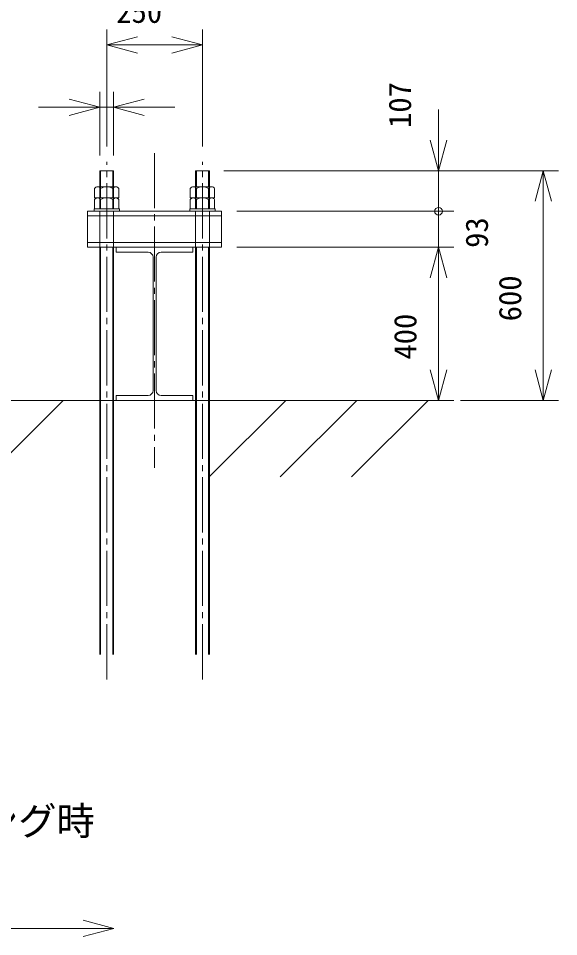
# Model space of a CAD drawing. Units: millimetres, scale not verified, with parts at other scales. Extents: x -26129 to 8851, y -24624 to 27521.
# Drawn here: x -14362 to -7309, y -17468 to -5475 of the extents above; entities that cross this region are included whole.
import ezdxf
from ezdxf.enums import TextEntityAlignment as Align

# ---------------------------------------------------------------- set-up
doc = ezdxf.new("R2010")
doc.units = ezdxf.units.MM
doc.header["$LTSCALE"] = 80
doc.linetypes.add('CHAIN2', pattern=[12, 9, -1, 1, -1])
for name, color, linetype, lineweight in [('0-4_05 寸法', 7, 'Continuous', 18), ('0-5_10 当社外形線', 3, 'Continuous', 18), ('0-6_12 当社中心線', 3, 'CHAIN2', 18), ('0-8_20 躯体・土木、外形線', 1, 'Continuous', 18), ('0-9_32 関連中心線', 6, 'CHAIN2', 18), ('0-A_30 関連外形線', 6, 'Continuous', 18)]:
    doc.layers.add(name, color=color, linetype=linetype, lineweight=lineweight)
doc.styles.add('ＭＳ ゴシック', font='')
doc.styles.get('ＭＳ ゴシック').set_extended_font_data('MS Gothic')

msp = doc.modelspace()

# ---------------------------------------------------------------- linework, layer by layer
at = {"layer": '0-4_05 寸法'}
for p, q in [((-13208.55, -7147.61), (-13208.55, -5622.05)), ((-11958.55, -7147.61), (-11958.55, -5622.05)), ((-13208.55, -5822.05), (-12808.55, -5822.05)), ((-12808.55, -5822.05), (-12358.55, -5822.05)), ((-11958.55, -5822.05), (-12358.55, -5822.05)), ((-13298.55, -7264.43), (-13298.55, -6436.18)), ((-13118.55, -7264.43), (-13118.55, -6436.18)), ((-13698.55, -6636.18), (-14098.55, -6636.18)), ((-13298.55, -6636.18), (-13698.55, -6636.18)), ((-13298.55, -6636.18), (-13118.55, -6636.18)), ((-13118.55, -6636.18), (-12718.55, -6636.18)), ((-12718.55, -6636.18), (-12318.55, -6636.18)), ((-8877.27, -7064.43), (-8877.27, -6664.43)), ((-8877.27, -7464.43), (-8877.27, -7064.43)), ((-11679.38, -7464.43), (-8677.27, -7464.43)), ((-11668.55, -7464.43), (-7309.33, -7464.43)), ((-8877.27, -7994.43), (-8877.27, -7464.43)), ((-7509.33, -7464.43), (-7509.33, -7864.43)), ((-8877.27, -7994.43), (-8877.27, -7594.43)), ((-7509.33, -10064.43), (-7509.33, -7864.43)), ((-11508.55, -7994.43), (-8677.27, -7994.43)), ((-11508.55, -7994.43), (-8677.27, -7994.43)), ((-8877.27, -7994.43), (-8877.27, -8394.43)), ((-8877.27, -7994.43), (-8877.27, -8464.43)), ((-11508.55, -8464.43), (-8677.27, -8464.43)), ((-11508.55, -8464.43), (-8677.27, -8464.43)), ((-8877.27, -8464.43), (-8877.27, -8864.43)), ((-8877.27, -8464.43), (-8877.27, -8864.43)), ((-8877.27, -8864.43), (-8877.27, -9264.43)), ((-8877.27, -8864.43), (-8877.27, -10064.43)), ((-8877.27, -10464.43), (-8877.27, -10064.43)), ((-7509.33, -10464.43), (-7509.33, -10064.43)), ((-8992.27, -10464.43), (-8677.27, -10464.43)), ((-8589.09, -10464.43), (-7309.33, -10464.43))]:
    msp.add_line(p, q, dxfattribs=at)
for points in [[(-12808.55, -5929.23), (-13208.55, -5822.05), (-12808.55, -5714.87)], [(-12358.55, -5714.87), (-11958.55, -5822.05), (-12358.55, -5929.23)], [(-13698.55, -6529), (-13298.55, -6636.18), (-13698.55, -6743.36)], [(-12718.55, -6743.36), (-13118.55, -6636.18), (-12718.55, -6529)], [(-8770.09, -7064.43), (-8877.27, -7464.43), (-8984.45, -7064.43)], [(-7616.51, -7864.43), (-7509.33, -7464.43), (-7402.15, -7864.43)], [(-8984.45, -8864.43), (-8877.27, -8464.43), (-8770.09, -8864.43)], [(-8984.45, -8864.43), (-8877.27, -8464.43), (-8770.09, -8864.43)], [(-8770.09, -10064.43), (-8877.27, -10464.43), (-8984.45, -10064.43)], [(-7402.15, -10064.43), (-7509.33, -10464.43), (-7616.51, -10064.43)], [(-13514.69, -17253.86), (-13114.69, -17361.04), (-13514.69, -17468.22)], [(-13114.69, -17361.04), (-13514.69, -17361.04), (-16976.5, -17361.04)]]:
    msp.add_lwpolyline(points, dxfattribs=at)
msp.add_circle((-8877.27, -7994.43), 50, dxfattribs=at)
msp.add_circle((-8877.27, -7994.43), 50, dxfattribs=at)
at = {"layer": '0-5_10 当社外形線'}
for p, q in [((-13458.55, -7994.43), (-11708.55, -7994.43)), ((-13458.55, -8054.43), (-11708.55, -8054.43)), ((-13458.55, -8404.43), (-11708.55, -8404.43)), ((-13458.55, -8464.43), (-11708.55, -8464.43)), ((-13083.55, -8529.43), (-13083.55, -8464.43)), ((-12083.55, -8464.43), (-12083.55, -8529.43)), ((-13083.55, -8529.43), (-12668.55, -8529.43)), ((-12603.55, -8594.43), (-12603.55, -10334.43)), ((-12563.55, -8594.43), (-12563.55, -10334.43)), ((-12083.55, -8529.43), (-12498.55, -8529.43)), ((-13083.55, -10464.43), (-13083.55, -10399.43)), ((-13083.55, -10399.43), (-12668.55, -10399.43)), ((-12083.55, -10399.43), (-12498.55, -10399.43)), ((-12083.55, -10399.43), (-12083.55, -10464.43)), ((-13083.55, -10464.43), (-12083.55, -10464.43))]:
    msp.add_line(p, q, dxfattribs=at)
for points in [[(-13373.55, -7994.43), (-13373.55, -7964.43), (-13043.55, -7964.43), (-13043.55, -7994.43)], [(-11793.55, -7994.43), (-11793.55, -7964.43), (-12123.55, -7964.43), (-12123.55, -7994.43)]]:
    msp.add_lwpolyline(points, dxfattribs=at)
for centre, start, end in [((-12668.55, -8594.43), 0, 90), ((-12498.55, -8594.43), 90, 180), ((-12668.55, -10334.43), 270, 0), ((-12498.55, -10334.43), 180, 270)]:
    msp.add_arc(centre, 65, start, end, dxfattribs=at)
at = {"layer": '0-6_12 当社中心線'}
for p, q in [((-12583.55, -7233.71), (-12583.55, -11343.54)), ((-13458.55, -7994.43), (-13458.55, -8464.43)), ((-11708.55, -7994.43), (-11708.55, -8464.43))]:
    msp.add_line(p, q, dxfattribs=at)
at = {"layer": '0-8_20 躯体・土木、外形線'}
for p, q in [((-13083.55, -10464.43), (-16172.54, -10464.43)), ((-13777.85, -10464.43), (-14777.85, -11464.43)), ((-12083.55, -10464.43), (-8789.09, -10464.43)), ((-10872.12, -10464.43), (-11872.12, -11464.43)), ((-10942.27, -11464.43), (-9942.27, -10464.43)), ((-9012.42, -10464.43), (-10012.42, -11464.43))]:
    msp.add_line(p, q, dxfattribs=at)
at = {"layer": '0-9_32 関連中心線'}
for p, q in [((-13208.55, -14108.37), (-13208.55, -7347.61)), ((-11958.55, -14108.37), (-11958.55, -7347.61))]:
    msp.add_line(p, q, dxfattribs=at)
at = {"layer": '0-A_30 関連外形線'}
for p, q in [((-13298.55, -7464.43), (-13118.55, -7464.43)), ((-13298.55, -7964.43), (-13298.55, -7464.43)), ((-13287.73, -7819.43), (-13287.73, -7464.43)), ((-13129.38, -7819.43), (-13129.38, -7464.43)), ((-13118.55, -7964.43), (-13118.55, -7464.43)), ((-11868.55, -7464.43), (-12048.55, -7464.43)), ((-12048.55, -7964.43), (-12048.55, -7464.43)), ((-12037.73, -7674.43), (-12037.73, -7464.43)), ((-11879.38, -7674.43), (-11879.38, -7464.43)), ((-11868.55, -7964.43), (-11868.55, -7464.43)), ((-13327.63, -7674.43), (-13089.48, -7674.43)), ((-11839.48, -7674.43), (-12077.63, -7674.43)), ((-13287.94, -7697.34), (-13287.94, -7819.43)), ((-13129.17, -7697.34), (-13129.17, -7819.43)), ((-12037.94, -7697.34), (-12037.94, -7819.43)), ((-11879.17, -7697.34), (-11879.17, -7819.43)), ((-13327.63, -7819.43), (-13089.48, -7819.43)), ((-13287.94, -7842.34), (-13287.94, -7964.43)), ((-13129.17, -7842.34), (-13129.17, -7964.43)), ((-11839.48, -7819.43), (-12077.63, -7819.43)), ((-12037.94, -7842.34), (-12037.94, -7964.43)), ((-11879.17, -7842.34), (-11879.17, -7964.43)), ((-13287.73, -8464.43), (-13287.73, -13783.28)), ((-13129.38, -8464.43), (-13129.38, -13783.28)), ((-12037.73, -8464.43), (-12037.73, -13783.28)), ((-11879.38, -8464.43), (-11879.38, -13783.28))]:
    msp.add_line(p, q, dxfattribs=at)
for points in [[(-13367.32, -7697.34), (-13367.32, -7819.43), (-13049.78, -7819.43), (-13049.78, -7697.34)], [(-11799.78, -7697.34), (-11799.78, -7819.43), (-12117.32, -7819.43), (-12117.32, -7697.34)], [(-13367.32, -7842.34), (-13367.32, -7964.43), (-13049.78, -7964.43), (-13049.78, -7842.34)], [(-11799.78, -7842.34), (-11799.78, -7964.43), (-12117.32, -7964.43), (-12117.32, -7842.34)], [(-13298.55, -13783.28), (-13298.55, -10464.43), (-13298.55, -7994.43)], [(-13118.55, -13783.28), (-13118.55, -10464.43), (-13118.55, -7994.43)], [(-12048.55, -13783.28), (-12048.55, -10464.43), (-12048.55, -7994.43)], [(-11868.55, -13783.28), (-11868.55, -10464.43), (-11868.55, -7994.43)]]:
    msp.add_lwpolyline(points, dxfattribs=at)
for centre, radius, start, end in [((-13327.63, -7720.26), 45.83, 30, 150), ((-13208.55, -7823.38), 148.96, 57.79577, 122.20423), ((-13089.48, -7720.26), 45.83, 30, 150), ((-12077.63, -7720.26), 45.83, 30, 150), ((-11958.55, -7823.38), 148.96, 57.79577, 122.20423), ((-11839.48, -7720.26), 45.83, 30, 150), ((-13327.63, -7865.26), 45.83, 30, 150), ((-13208.55, -7968.38), 148.96, 57.79577, 122.20423), ((-13089.48, -7865.26), 45.83, 30, 150), ((-12077.63, -7865.26), 45.83, 30, 150), ((-11958.55, -7968.38), 148.96, 57.79577, 122.20423), ((-11839.48, -7865.26), 45.83, 30, 150)]:
    msp.add_arc(centre, radius, start, end, dxfattribs=at)

# ---------------------------------------------------------------- texts
at = {"layer": '0-4_05 寸法', "style": 'ＭＳ ゴシック'}
for s, height, p in [('250', 293.3, (-13083.55, -5622.05)), ('クライミング時', 366.6, (-16863.78, -16251.04))]:
    msp.add_text(s, height=height, dxfattribs=at).set_placement(p, align=Align.BOTTOM_LEFT)
for s, p in [('107', (-9147.46, -6905.88)), ('93', (-8143.53, -8472.47)), ('600', (-7709.33, -9431.09)), ('400', (-9077.27, -9931.09))]:
    msp.add_text(s, height=293.3, rotation=90, dxfattribs=at).set_placement(p, align=Align.BOTTOM_LEFT)

doc.saveas('drawing.dxf')
